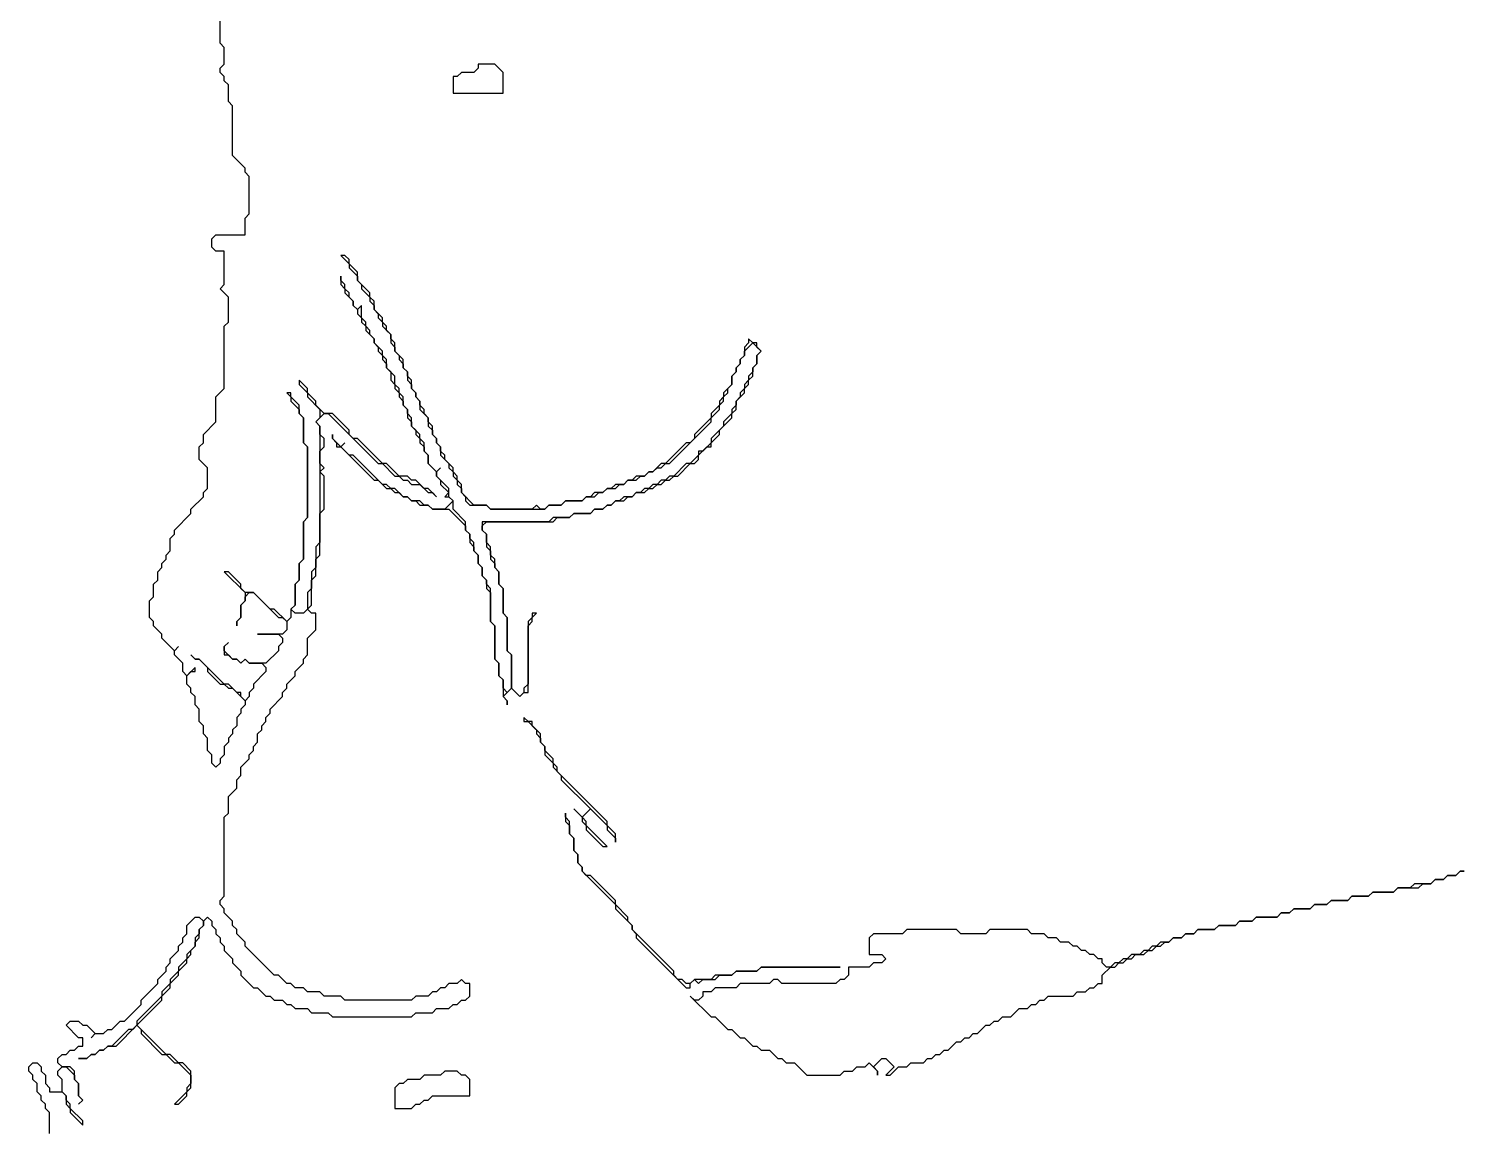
# Model space of a CAD drawing. Header units: metres. Extents: x 0 to 1000, y 0 to 1405.
# Drawn here: x 703 to 789.2, y 858.7 to 924.6 of the extents above; entities that cross this region are included whole.
import ezdxf

# ---------------------------------------------------------------- set-up
doc = ezdxf.new("R2010")
doc.units = ezdxf.units.M

msp = doc.modelspace()

# ---------------------------------------------------------------- linework, layer by layer
msp.add_lwpolyline([(704.25, 858.25), (704.25, 859.5), (704, 859.75), (704, 860), (703.75, 860.25), (703.75, 860.5), (703.5, 860.75), (703.5, 861.25), (703.25, 861.5), (703.25, 861.75), (703, 862), (703, 862.25), (703.25, 862.5), (703.5, 862.5), (703.75, 862.25), (703.75, 862), (704, 861.75), (704, 861.25), (704.25, 861), (704.25, 860.75), (705, 860.75), (705.25, 860.5), (705.25, 860), (705.5, 859.75), (705.5, 859.5), (706.25, 858.75), (706.25, 859), (705.5, 859.75), (705.5, 860), (705.25, 860.25), (705.25, 860.5), (705, 860.75), (705, 861.5), (704.75, 861.75), (704.75, 862), (705, 862.25), (705.25, 862.25), (705.75, 861.75), (705.75, 861.5), (706, 861.25), (706, 860.5), (706.25, 860.25), (706, 860), (706.25, 860.25), (706, 860.5), (706, 861.25), (705.75, 861.5), (705.75, 862), (705.5, 862.25), (705, 862.25), (704.75, 862.5), (704.75, 862.75), (705, 863), (705.25, 863), (705.5, 863.25), (705.75, 863.25), (706, 863.5), (706.25, 863.5), (706.25, 864), (706, 864), (705.25, 864.75), (705.5, 865), (706, 865), (706.25, 864.75), (706.5, 864.75), (707, 864.25), (706.75, 864), (707, 864.25), (707.5, 864.25), (707.75, 864.5), (708, 864.5), (708.5, 865), (708.75, 865), (709.75, 866), (709.75, 866.25), (710.75, 867.25), (710.75, 867.5), (711.25, 868), (711.25, 868.25), (711.5, 868.5), (711.5, 868.75), (712, 869.25), (712, 869.5), (712.25, 869.75), (712.25, 870), (712.5, 870.25), (712.5, 870.75), (713, 871.25), (713.25, 871.25), (713.5, 871), (713.5, 870.75), (713.25, 870.5), (713.25, 870.25), (713, 870), (713, 869.5), (712.5, 869), (712.5, 868.75), (712, 868.25), (712, 868), (711.5, 867.5), (711.5, 867.25), (711, 866.75), (711, 866.5), (709.5, 865), (709.5, 864.75), (709.25, 864.5), (709, 864.5), (708, 863.5), (707.75, 863.5), (707.5, 863.25), (707.25, 863.25), (707, 863), (706.75, 863), (706.5, 862.75), (706, 862.75), (706.5, 862.75), (706.75, 863), (707, 863), (707.25, 863.25), (707.5, 863.25), (707.75, 863.5), (708.25, 863.5), (709.5, 864.75), (709.75, 864.5), (709.75, 864.25), (711, 863), (711.25, 863), (711.75, 862.5), (712, 862.5), (712.75, 861.75), (712.75, 861.25), (712.5, 861), (712.5, 860.75), (711.75, 860), (712, 860), (712.5, 860.5), (712.5, 860.75), (712.75, 861), (712.75, 862), (712.25, 862.5), (712, 862.5), (711.5, 863), (711.25, 863), (709.5, 864.75), (711, 866.25), (711, 866.5), (711.5, 867), (711.5, 867.25), (712, 867.75), (712, 868), (712.5, 868.5), (712.5, 868.75), (712.75, 869), (712.75, 869.25), (713, 869.5), (713, 869.75), (713.25, 870), (713.25, 870.5), (713.5, 870.75), (713.5, 871), (713.75, 871.25), (714, 871), (714, 870.75), (714.25, 870.5), (714.25, 870.25), (714.5, 870), (714.5, 869.75), (714.75, 869.5), (714.75, 869.25), (715.25, 868.75), (715.25, 868.5), (715.75, 868), (715.75, 867.75), (716.5, 867), (716.75, 867), (717.25, 866.5), (717.5, 866.5), (717.75, 866.25), (718.25, 866.25), (718.5, 866), (718.75, 866), (719, 865.75), (719.75, 865.75), (720, 865.5), (721, 865.5), (721.25, 865.25), (726, 865.25), (726.25, 865.5), (727.25, 865.5), (727.5, 865.75), (728.25, 865.75), (728.5, 866), (728.75, 866), (729, 866.25), (729.25, 866.25), (729.5, 866.5), (729.5, 867.25), (729.25, 867.25), (729, 867.5), (728.75, 867.25), (728.25, 867.25), (728, 867), (727.75, 867), (727.5, 866.75), (727.25, 866.75), (727, 866.5), (726.25, 866.5), (726, 866.25), (722, 866.25), (721.75, 866.5), (720.75, 866.5), (720.5, 866.75), (719.75, 866.75), (719.5, 867), (719, 867), (718.75, 867.25), (718.5, 867.25), (718, 867.75), (717.75, 867.75), (716, 869.5), (716, 869.75), (715.5, 870.25), (715.5, 870.5), (715.25, 870.75), (715.25, 871), (714.75, 871.5), (714.75, 871.75), (714.5, 872), (714.5, 872.25), (714.75, 872.5), (714.75, 877.25), (715, 877.5), (715, 878.5), (715.5, 879), (715.5, 879.5), (715.75, 879.75), (715.75, 880.25), (716.25, 880.75), (716.25, 881), (716.5, 881.25), (716.5, 881.5), (716.75, 881.75), (716.75, 882.25), (717, 882.5), (717, 882.75), (717.25, 883), (717.25, 883.25), (717.5, 883.5), (717.5, 883.75), (718.25, 884.5), (718.25, 884.75), (718.5, 885), (718.5, 885.25), (719, 885.75), (719, 886), (719.5, 886.5), (719.5, 886.75), (719.75, 887), (719.75, 888), (720.25, 888.5), (720.25, 889.5), (720, 889.5), (719.75, 889.75), (720, 890), (720, 891.5), (720.25, 891.75), (720.25, 892.75), (720.5, 893), (720.5, 895.5), (720.75, 895.75), (720.75, 897.75), (720.5, 898), (720.75, 898.25), (720.5, 898.5), (720.5, 899.25), (720.75, 899.5), (720.75, 900), (720.5, 900.25), (720.5, 900.75), (720.25, 901), (720.75, 901.5), (721, 901.5), (724, 898.5), (724.25, 898.5), (725, 897.75), (725.25, 897.75), (725.5, 897.5), (725.75, 897.5), (726, 897.25), (726.5, 897.25), (727, 896.75), (727.25, 896.75), (727.5, 896.5), (727, 897), (726.75, 897), (726.25, 897.5), (726, 897.5), (725.75, 897.75), (725.25, 897.75), (724.5, 898.5), (724.25, 898.5), (722.75, 900), (722.5, 900), (722.25, 900.25), (722.25, 900.5), (721.25, 901.5), (720.75, 901.5), (720.25, 902), (720.25, 902.25), (719.75, 902.75), (719.75, 903), (719.25, 903.5), (719.25, 903.25), (719.75, 902.75), (719.75, 902.5), (720.5, 901.75), (720.5, 901.25), (720.25, 901), (720.5, 900.75), (720.5, 893.75), (720.25, 893.5), (720.25, 892.25), (720, 892), (720, 891), (719.75, 890.75), (719.75, 889.75), (719.5, 889.5), (719, 889.5), (718.75, 889.75), (719, 890), (719, 891.25), (719.25, 891.5), (719.25, 892.5), (719.5, 892.75), (719.5, 895), (719.75, 895.25), (719.75, 899.5), (719.5, 899.75), (719.5, 901.25), (719.25, 901.5), (719.25, 902), (718.75, 902.5), (718.75, 902.75), (718.5, 902.75), (718.75, 902.5), (718.75, 902.25), (719.25, 901.75), (719.25, 901.5), (719.5, 901.25), (719.5, 899.75), (719.75, 899.5), (719.75, 895.25), (719.5, 895), (719.5, 892.75), (719.25, 892.5), (719.25, 891.5), (719, 891.25), (719, 890), (718.75, 889.75), (718.75, 889.25), (718.5, 889), (717.75, 889.75), (717.5, 889.75), (716.5, 890.75), (716, 890.75), (715.75, 891), (715.75, 891.25), (715, 892), (714.75, 892), (716, 890.75), (716, 890.25), (715.75, 890), (715.75, 889.25), (715.5, 889), (715.5, 888.75), (715.5, 889), (715.75, 889.25), (715.75, 890), (716, 890.25), (716, 890.5), (716.25, 890.75), (716.5, 890.75), (718, 889.25), (718.25, 889.25), (718.5, 889), (718.5, 888.5), (718.25, 888.25), (716.75, 888.25), (718, 888.25), (718.25, 888), (718.25, 887.75), (718, 887.5), (718, 887.25), (717.25, 886.5), (716.25, 886.5), (716, 886.75), (715.75, 886.5), (715.5, 886.75), (715.25, 886.75), (714.75, 887.25), (714.75, 887.5), (715, 887.75), (714.75, 887.5), (714.75, 887), (715, 887), (715.25, 886.75), (715.5, 886.75), (715.75, 886.5), (716, 886.75), (716.25, 886.5), (717, 886.5), (717.25, 886.25), (717.25, 886), (716.5, 885.25), (716.5, 885), (716.25, 884.75), (716.25, 884.5), (716, 884.25), (715.75, 884.5), (715.75, 884.75), (715.5, 884.75), (715, 885.25), (714.75, 885.25), (713.25, 886.75), (713, 886.75), (712.75, 887), (713, 886.75), (713.25, 886.75), (713.75, 886.25), (713.75, 886), (714.5, 885.25), (714.75, 885.25), (715, 885), (715.25, 885), (716, 884.25), (716, 884), (715.75, 883.75), (715.75, 883.5), (715.5, 883.25), (715.5, 882.75), (715.25, 882.5), (715.25, 882.25), (715, 882), (715, 881.75), (714.75, 881.5), (714.75, 881), (714.5, 880.75), (714.5, 880.5), (714.25, 880.25), (714, 880.5), (714, 881), (713.75, 881.25), (713.75, 882), (713.5, 882.25), (713.5, 882.75), (713.25, 883), (713.25, 883.75), (713, 884), (713, 884.5), (712.75, 884.75), (712.75, 885), (712.5, 885.25), (712.5, 885.75), (712.75, 886), (713, 886), (713, 886.25), (712.5, 885.75), (712.25, 886), (712.25, 886.5), (711.75, 887), (711.75, 887.25), (712, 887.5), (711.75, 887.25), (711, 888), (711, 888.25), (710.5, 888.75), (710.5, 889), (710.25, 889.25), (710.25, 890.25), (710.5, 890.5), (710.5, 891.25), (710.75, 891.5), (710.75, 892), (711, 892.25), (711, 892.5), (711.25, 892.75), (711.25, 893), (711.5, 893.25), (711.5, 894), (711.75, 894.25), (711.75, 894.5), (712.75, 895.5), (712.75, 895.75), (713.5, 896.5), (713.5, 896.75), (713.75, 897), (713.75, 898.25), (713.25, 898.75), (713.25, 899.5), (713.5, 899.75), (713.5, 900.25), (714.25, 901), (714.25, 902.5), (714.75, 903), (714.75, 906.75), (715, 907), (715, 908.5), (714.5, 909), (714.75, 909.25), (714.75, 911.25), (714.25, 911.25), (714, 911.5), (714, 912), (714.25, 912.25), (716, 912.25), (716, 913.25), (716.25, 913.5), (716.25, 915.75), (716, 916), (716, 916.25), (715.25, 917), (715.25, 920), (715, 920.25), (715, 921.25), (714.75, 921.5), (714.75, 921.75), (714.5, 922), (714.5, 922.25), (714.75, 922.5), (714.75, 923.5), (714.5, 923.75), (714.5, 929.25)])
for points in [[(730, 922.5), (730, 922.25), (729.75, 922), (729, 922), (728.75, 921.75), (728.5, 921.75), (728.5, 920.75), (731.5, 920.75), (731.5, 922), (731, 922.5)], [(721.75, 911), (722.25, 910.5), (722.25, 910.25), (722.75, 909.75), (722.75, 909.5), (723, 909.25), (723, 909), (723.5, 908.5), (723.5, 908.25), (723.75, 908), (723.75, 907.75), (724, 907.5), (724, 907.25), (724.25, 907), (724.25, 906.75), (724.75, 906.25), (724.75, 905.75), (725, 905.5), (725, 905.25), (725.25, 905), (725.25, 904.75), (725.5, 904.5), (725.5, 904.25), (725.75, 904), (725.75, 903.5), (726, 903.25), (726, 903), (726.25, 902.75), (726.25, 902.5), (726.5, 902.25), (726.5, 901.75), (727, 901.25), (727, 900.75), (727.25, 900.5), (727.25, 900.25), (727.5, 900), (727.5, 899.75), (727.75, 899.5), (727.75, 899), (728.25, 898.5), (728.25, 898.25), (728.5, 898), (728.5, 897.75), (728.75, 897.5), (728.75, 897.25), (729, 897), (729, 896.75), (729.25, 896.5), (729.25, 896.25), (729.5, 896), (730.5, 896), (730.75, 895.75), (734, 895.75), (734.25, 896), (735, 896), (735.25, 896.25), (736.25, 896.25), (736.5, 896.5), (737, 896.5), (737.25, 896.75), (737.5, 896.75), (737.75, 897), (738.25, 897), (738.5, 897.25), (738.75, 897.25), (739, 897.5), (739.5, 897.5), (739.75, 897.75), (740, 897.75), (740.25, 898), (740.5, 898), (740.75, 898.25), (741, 898.25), (741.25, 898.5), (741.5, 898.5), (744, 901), (744, 901.25), (744.5, 901.75), (744.5, 902), (744.75, 902.25), (744.75, 902.5), (745, 902.75), (745, 903), (745.25, 903.25), (745.25, 903.75), (745.5, 904), (745.5, 904.25), (745.75, 904.5), (745.75, 904.75), (746, 905), (746, 905.25), (746.5, 905.75), (747, 905.25), (746.75, 905), (746.75, 904.5), (746.5, 904.25), (746.5, 904), (746.25, 903.75), (746.25, 903.5), (746, 903.25), (746, 903), (745.75, 902.75), (745.75, 902.5), (745.5, 902.25), (745.5, 902), (745.25, 901.75), (745.25, 901.5), (744.75, 901), (744.75, 900.75), (744, 900), (744, 899.75), (743.5, 899.25), (743.25, 899.25), (743.25, 899), (742.75, 898.5), (742.5, 898.5), (741.75, 897.75), (741.5, 897.75), (741.25, 897.5), (741, 897.5), (740.75, 897.25), (740.5, 897.25), (740.25, 897), (740, 897), (739.75, 896.75), (739.5, 896.75), (739.25, 896.5), (738.75, 896.5), (738.5, 896.25), (738.25, 896.25), (738, 896), (737.75, 896), (737.5, 895.75), (737, 895.75), (736.75, 895.5), (735.75, 895.5), (735.5, 895.25), (734.5, 895.25), (734.25, 895), (730.25, 895), (730.25, 894.5), (730.5, 894.25), (730.5, 893.5), (730.75, 893.25), (730.75, 892.75), (731, 892.5), (731, 892.25), (731.25, 892), (731.25, 891.25), (731.5, 891), (731.5, 889.5), (731.75, 889.25), (731.75, 887.25), (732, 887), (732, 885), (731.75, 884.75), (731.5, 885), (731.5, 885.5), (731.25, 885.75), (731.25, 886.5), (731, 886.75), (731, 888.75), (730.75, 889), (730.75, 891), (730.5, 891.25), (730.5, 891.5), (730.25, 891.75), (730.25, 892.25), (730, 892.5), (730, 893), (729.75, 893.25), (729.75, 893.75), (729.5, 894), (729.5, 894.25), (729.25, 894.5), (729.25, 895), (728.5, 895.75), (728.5, 896.25), (728.25, 896.5), (728.25, 897), (727.5, 897.75), (727.5, 898), (727.75, 898.25), (727.5, 898), (727, 898.5), (727, 899), (726.75, 899.25), (726.75, 899.75), (726.5, 900), (726.5, 900.25), (726, 900.75), (726, 901.25), (725.75, 901.5), (725.75, 901.75), (725.5, 902), (725.5, 902.5), (725.25, 902.75), (725.25, 903), (725, 903.25), (725, 903.75), (724.5, 904.25), (724.5, 904.75), (724.25, 905), (724.25, 905.25), (723.75, 905.75), (723.75, 906), (723.5, 906.25), (723.5, 906.5), (723.25, 906.75), (723.25, 907), (723, 907.25), (723, 908), (722.75, 907.75), (722.5, 908), (722.5, 908.25), (722.25, 908.5), (722.25, 908.75), (722, 909), (722, 909.25), (721.75, 909.5), (721.75, 909.75), (721.75, 909.25), (722, 909), (722, 908.75), (722.5, 908.25), (722.5, 908), (722.75, 907.75), (722.75, 907.5), (723, 907.25), (723, 907), (723.25, 906.75), (723.25, 906.5), (723.75, 906), (723.75, 905.75), (724, 905.5), (724, 905.25), (724.25, 905), (724.25, 904.75), (724.5, 904.5), (724.5, 904.25), (724.75, 904), (724.75, 903.5), (725, 903.25), (725, 903), (725.25, 902.75), (725.25, 902.5), (725.5, 902.25), (725.5, 902), (725.75, 901.75), (725.75, 901.25), (726, 901), (726, 900.75), (726.25, 900.5), (726.25, 900.25), (726.5, 900), (726.5, 899.75), (726.75, 899.5), (726.75, 899.25), (727, 899), (727, 898.5), (727.5, 898), (727.5, 897.75), (727.75, 897.5), (727.75, 897.25), (728.25, 896.75), (728, 896.5), (728.25, 896.5), (728.5, 896.25), (728, 895.75), (727.25, 895.75), (727, 896), (726.75, 896), (726.5, 896.25), (726, 896.25), (725.75, 896.5), (725.5, 896.5), (725, 897), (724.75, 897), (724.5, 897.25), (724.25, 897.25), (722.5, 899), (722.25, 899), (721.75, 899.5), (722, 899.75), (721.75, 899.5), (721.25, 900), (721.25, 900.25), (721.25, 900), (721.5, 899.75), (721.5, 899.5), (721.75, 899.5), (723.75, 897.5), (724, 897.5), (724.5, 897), (724.75, 897), (725, 896.75), (725.25, 896.75), (725.5, 896.5), (725.75, 896.5), (726, 896.25), (726.25, 896.25), (726.5, 896), (727, 896), (727.25, 895.75), (728.25, 895.75), (729.25, 894.75), (729.25, 894.5), (729.5, 894.25), (729.5, 893.75), (729.75, 893.5), (729.75, 893.25), (730, 893), (730, 892.5), (730.25, 892.25), (730.25, 891.75), (730.5, 891.5), (730.5, 891), (730.75, 890.75), (730.75, 889), (731, 888.75), (731, 886.75), (731.25, 886.5), (731.25, 885.75), (731.5, 885.5), (731.5, 884.5), (731.75, 884.25), (731.75, 884), (731.75, 884.25), (731.5, 884.5), (732, 885), (732.5, 884.5), (732.75, 884.75), (733, 884.75), (733, 888.75), (733.25, 889), (733.25, 889.25), (733.5, 889.5), (733.25, 889.5), (733.25, 889.25), (733, 889), (733, 885.25), (732.75, 885), (732.75, 884.75), (732.5, 884.5), (732, 885), (732, 887), (731.75, 887.25), (731.75, 889.25), (731.5, 889.5), (731.5, 891), (731.25, 891.25), (731.25, 892), (731, 892.25), (731, 892.75), (730.75, 893), (730.75, 893.5), (730.5, 893.75), (730.5, 894.25), (730.25, 894.5), (730.25, 894.75), (730.5, 895), (734.5, 895), (734.75, 895.25), (735.5, 895.25), (735.75, 895.5), (736.75, 895.5), (737, 895.75), (737.5, 895.75), (737.75, 896), (738, 896), (738.25, 896.25), (738.75, 896.25), (739, 896.5), (739.25, 896.5), (739.5, 896.75), (740, 896.75), (740.25, 897), (740.5, 897), (740.75, 897.25), (741, 897.25), (741.25, 897.5), (741.5, 897.5), (741.75, 897.75), (742, 897.75), (742.75, 898.5), (743, 898.5), (743.25, 898.75), (743.25, 899), (743.75, 899.5), (744, 899.5), (744, 899.75), (744.5, 900.25), (744.5, 900.5), (745.25, 901.25), (745.25, 901.5), (745.5, 901.75), (745.5, 902.25), (746, 902.75), (746, 903), (746.25, 903.25), (746.25, 903.5), (746.5, 903.75), (746.5, 904.25), (746.75, 904.5), (746.75, 905), (747, 905.25), (746.75, 905.5), (746.75, 905.75), (746.5, 905.75), (746.25, 906), (746.25, 905.75), (746, 905.5), (746, 905), (745.75, 904.75), (745.75, 904.5), (745.5, 904.25), (745.5, 904), (745.25, 903.75), (745.25, 903.25), (744.75, 902.75), (744.75, 902.5), (744.5, 902.25), (744.5, 902), (744, 901.5), (744, 901.25), (743, 900.25), (743, 900), (742.75, 899.75), (742.5, 899.75), (741.25, 898.5), (741, 898.5), (740.5, 898), (740.25, 898), (740, 897.75), (739.5, 897.75), (739.25, 897.5), (739, 897.5), (738.75, 897.25), (738.25, 897.25), (738, 897), (737.75, 897), (737.5, 896.75), (737, 896.75), (736.75, 896.5), (736.5, 896.5), (736.25, 896.25), (735.25, 896.25), (735, 896), (734.25, 896), (734, 895.75), (733.75, 895.75), (733.5, 896), (733.25, 895.75), (730.75, 895.75), (730.5, 896), (729.75, 896), (729, 896.75), (729, 897.25), (728.75, 897.5), (728.75, 897.75), (728.5, 898), (728.5, 898.25), (728, 898.75), (728, 899), (727.75, 899.25), (727.75, 899.5), (727.5, 899.75), (727.5, 900), (727.25, 900.25), (727.25, 900.75), (727, 901), (727, 901.25), (726.75, 901.5), (726.75, 901.75), (726.5, 902), (726.5, 902.25), (726.25, 902.5), (726.25, 902.75), (726, 903), (726, 903.5), (725.75, 903.75), (725.75, 904), (725.5, 904.25), (725.5, 904.75), (725, 905.25), (725, 905.75), (724.75, 906), (724.75, 906.25), (724.5, 906.5), (724.5, 906.75), (724.25, 907), (724.25, 907.25), (723.75, 907.75), (723.75, 908.25), (723.5, 908.5), (723.5, 908.75), (722.75, 909.5), (722.75, 910), (722.25, 910.5), (722.25, 910.75), (722, 911)], [(732.75, 883.25), (732.75, 883), (733, 883), (733.5, 882.5), (733.5, 882.25), (733.75, 882), (733.75, 881.75), (734, 881.5), (734, 881), (734.5, 880.5), (734.5, 880.25), (735, 879.75), (735, 879.5), (736.75, 877.75), (736.25, 877.25), (735.75, 877.75), (736.25, 877.25), (736.25, 877), (736.5, 876.75), (736.5, 876.5), (737.5, 875.5), (737.75, 875.5), (736.5, 876.75), (736.5, 877), (736.25, 877.25), (736.75, 877.75), (737.75, 876.75), (737.75, 876.5), (738.25, 876), (738.25, 875.75), (738.25, 876.25), (737.75, 876.75), (737.75, 877), (734.75, 880), (734.75, 880.25), (734.5, 880.5), (734.5, 880.75), (734, 881.25), (734, 881.5), (733.75, 881.75), (733.75, 882.25), (733.25, 882.75), (733.25, 883), (733, 883)], [(735.25, 877.5), (735.25, 877), (735.5, 876.75), (735.5, 876.25), (735.75, 876), (735.75, 875.25), (736, 875), (736, 874.5), (736.25, 874.25), (736.25, 874), (738.25, 872), (738.25, 871.75), (739.25, 870.75), (739.25, 870.5), (739.5, 870.25), (739.5, 870), (742.5, 867), (742.75, 867), (742.75, 867.25), (743, 867.5), (743.25, 867.25), (743.5, 867.5), (744.25, 867.5), (744.5, 867.75), (745.25, 867.75), (745.5, 868), (746.75, 868), (747, 868.25), (751.75, 868.25), (747, 868.25), (746.75, 868), (745.5, 868), (745.25, 867.75), (744.25, 867.75), (744, 867.5), (743, 867.5), (742.75, 867.25), (742.5, 867.25), (742.25, 867.5), (742, 867.5), (741.75, 867.75), (741.75, 868), (739.25, 870.5), (739.25, 870.75), (739, 871), (739, 871.25), (738.25, 872), (738.25, 872.25), (736.75, 873.75), (736.5, 873.75), (736.25, 874), (736.25, 874.25), (736, 874.5), (736, 875), (735.75, 875.25), (735.75, 876), (735.5, 876.25), (735.5, 877), (735.25, 877.25)], [(789, 874), (788.75, 873.75), (788.25, 873.75), (788, 873.5), (787.5, 873.5), (787.25, 873.25), (786.25, 873.25), (786, 873), (785.25, 873), (785, 872.75), (783.75, 872.75), (783.5, 872.5), (782.5, 872.5), (782.25, 872.25), (781.25, 872.25), (781, 872), (780.25, 872), (780, 871.75), (779, 871.75), (778.75, 871.5), (778.25, 871.5), (778, 871.25), (776.75, 871.25), (776.5, 871), (775.75, 871), (775.5, 870.75), (774.5, 870.75), (774.25, 870.5), (773.25, 870.5), (773, 870.25), (772.5, 870.25), (772.25, 870), (771.75, 870), (771.5, 869.75), (771, 869.75), (770.75, 869.5), (770.5, 869.5), (770.25, 869.25), (770, 869.25), (769.75, 869), (769.25, 869), (769, 868.75), (768.75, 868.75), (768.5, 868.5), (768.25, 868.5), (768, 868.25), (767.75, 868.25), (767.5, 868.5), (767.5, 868.75), (767.25, 868.75), (767, 869), (766.75, 869), (766.5, 869.25), (766.25, 869.25), (766, 869.5), (765.75, 869.5), (765.5, 869.75), (765, 869.75), (764.75, 870), (764.25, 870), (764, 870.25), (763.25, 870.25), (763, 870.5), (760.75, 870.5), (760.5, 870.25), (759, 870.25), (758.75, 870.5), (755.75, 870.5), (755.5, 870.25), (753.75, 870.25), (753.5, 870), (753.5, 869), (754.25, 869), (754.5, 868.75), (754.25, 868.5), (753.75, 868.5), (753.5, 868.25), (752.25, 868.25), (752.25, 867.75), (752, 867.5), (751.75, 867.5), (751.5, 867.25), (748.25, 867.25), (748, 867.5), (747.75, 867.5), (747.5, 867.25), (745.75, 867.25), (745.5, 867), (744.25, 867), (744, 866.75), (743.5, 866.75), (743.5, 866.5), (743.25, 866.25), (743, 866.25), (742.75, 866.5), (744, 865.25), (744.25, 865.25), (745, 864.5), (745.25, 864.5), (745.75, 864), (746, 864), (746.5, 863.5), (746.75, 863.5), (747, 863.25), (747.5, 863.25), (748, 862.75), (748.25, 862.75), (748.5, 862.5), (749, 862.5), (749.75, 861.75), (751.75, 861.75), (752, 862), (752.5, 862), (752.75, 862.25), (753.25, 862.25), (753.5, 862.5), (754, 862), (754, 861.75), (754, 862), (753.75, 862.25), (754.25, 862.75), (754.5, 862.75), (755, 862.25), (754.5, 861.75), (754.75, 861.75), (755.25, 862.25), (755.75, 862.25), (756, 862.5), (756.75, 862.5), (757, 862.75), (757.25, 862.75), (757.5, 863), (757.75, 863), (758, 863.25), (758.25, 863.25), (758.75, 863.75), (759, 863.75), (759.25, 864), (759.5, 864), (759.75, 864.25), (760, 864.25), (760.5, 864.75), (760.75, 864.75), (761, 865), (761.25, 865), (761.5, 865.25), (762, 865.25), (762.5, 865.75), (763, 865.75), (763.25, 866), (763.5, 866), (763.75, 866.25), (764, 866.25), (764.25, 866.5), (765.75, 866.5), (766, 866.75), (766.5, 866.75), (766.75, 867), (767, 867), (767.25, 867.25), (767.5, 867.25), (767.5, 867.75), (768, 868.25), (768.25, 868.25), (768.5, 868.5), (768.75, 868.5), (769, 868.75), (769.25, 868.75), (769.5, 869), (770, 869), (770.25, 869.25), (770.5, 869.25), (770.75, 869.5), (771, 869.5), (771.25, 869.75), (771.5, 869.75), (771.75, 870), (772.25, 870), (772.5, 870.25), (773, 870.25), (773.25, 870.5), (774.25, 870.5), (774.5, 870.75), (775.5, 870.75), (775.75, 871), (776.5, 871), (776.75, 871.25), (778, 871.25), (778.25, 871.5), (778.75, 871.5), (779, 871.75), (780, 871.75), (780.25, 872), (781, 872), (781.25, 872.25), (782.25, 872.25), (782.5, 872.5), (783.5, 872.5), (783.75, 872.75), (785, 872.75), (785.25, 873), (786.5, 873), (786.75, 873.25), (787.25, 873.25), (787.5, 873.5), (788, 873.5), (788.25, 873.75), (788.75, 873.75), (789, 874), (789.25, 874)], [(728, 862), (727.75, 861.75), (726.75, 861.75), (726.5, 861.5), (725.75, 861.5), (725.5, 861.25), (725.25, 861.25), (725, 861), (725, 859.75), (726, 859.75), (726.25, 860), (726.5, 860), (726.75, 860.25), (727, 860.25), (727.25, 860.5), (729.5, 860.5), (729.5, 861.5), (729.25, 861.75), (729, 861.75), (728.75, 862)]]:
    msp.add_lwpolyline(points, close=True)

doc.saveas('drawing.dxf')
